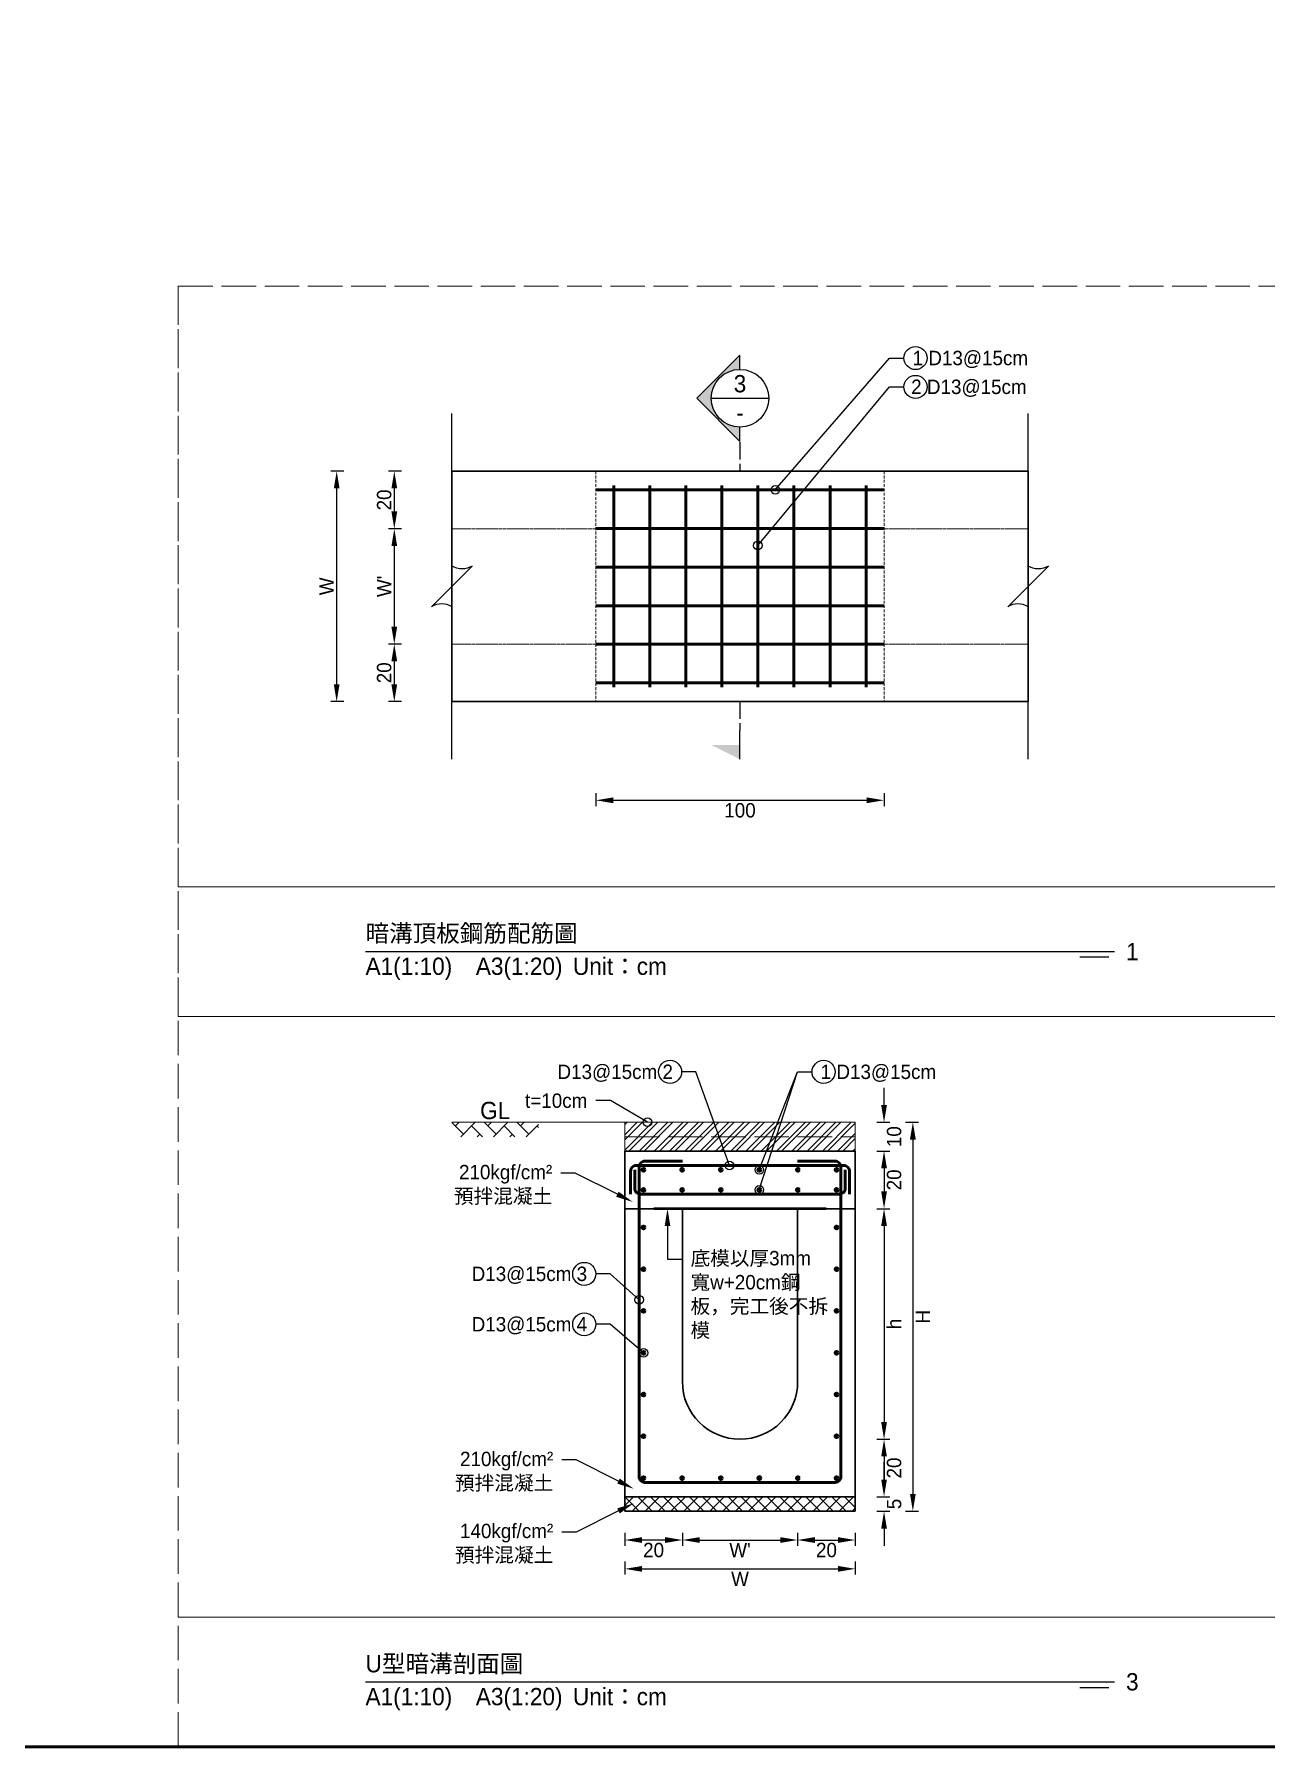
# Model space of a CAD drawing. Extents: x -3420 to 2030, y -3892 to 566.
# Drawn here: x -1710 to -1282, y -3892 to -3298 of the extents above; entities that cross this region are included whole.
import ezdxf
from ezdxf import colors
from ezdxf.entities.mleader import LeaderData, LeaderLine
from ezdxf.math import Vec2, Vec3

# ---------------------------------------------------------------- set-up
doc = ezdxf.new("R2010")
doc.units = 0
doc.header["$MEASUREMENT"] = 0
for name, pattern in [('ACAD_ISO02W100', [15, 12, -3]), ('DASHEDX2', [1.5, 1, -0.5]), ('HIDDEN', [0.375, 0.25, -0.125])]:
    doc.linetypes.add(name, pattern=pattern)
for name, color, linetype, lineweight in [('一、3.基本-變更', 1, 'Continuous', 50), ('二、1.繪圖-既有設施', 8, 'Continuous', 20), ('二、2.繪圖-施作項目', 181, 'Continuous', 30), ('二、4.繪圖-設計鋪面', 40, 'Continuous', 20), ('二、5.繪圖-鋼筋', 60, 'Continuous', 50), ('二、6.繪圖-其他施作項目', 35, 'Continuous', 30)]:
    doc.layers.add(name, color=color, linetype=linetype, lineweight=lineweight)
doc.layers.add('一、4.基本-隱藏', color=9, linetype='ACAD_ISO02W100', lineweight=20, plot=False)
doc.layers.add('三、3.文字-註解文字', color=2, linetype='Continuous')
doc.styles.add('次圖名(詳圖)', font='MS PGothic.ttf', dxfattribs={"height": 6})
doc.styles.add('註解文字(詳圖)', font='MS PGothic.ttf', dxfattribs={"height": 5})
doc.dimstyles.new('註解文字(詳圖)', dxfattribs={"dimtxt": 5, "dimasz": 6, "dimexe": 2, "dimexo": 5, "dimgap": 1, "dimtad": 2, "dimzin": 0, "dimdsep": 46, "dimtxsty": '註解文字(詳圖)', "dimcen": 0.1, "dimclrd": 144, "dimclre": 144, "dimclrt": 256, "dimadec": 0, "dimazin": 0, "dimtfac": 1, "dimtofl": 0, "dimtmove": 0, "dimatfit": 3, "dimfxlon": 1, "dimtolj": 1, "dimtzin": 0, "dimlwd": -1, "dimlwe": -1, "dimarcsym": 1})

# ---------------------------------------------------------------- blocks, each defined once
blk = doc.blocks.new('*D278')
at = {"layer": 'Defpoints', "color": 0, "transparency": 16777216}
for p in [(-1565.015, -3449.25), (-1585.015, -3469.25), (-1565.015, -3469.25)]:
    blk.add_point(p, dxfattribs=at)
at = {"layer": '三、3.文字-註解文字', "color": 144, "transparency": 16777216}
for p, q in [((-1582.515, -3449.25), (-1587.015, -3449.25)), ((-1585.015, -3455.25), (-1585.015, -3463.25)), ((-1582.515, -3469.25), (-1587.015, -3469.25))]:
    blk.add_line(p, q, dxfattribs=at)
for points in [[(-1586.015, -3455.25), (-1584.015, -3455.25), (-1585.015, -3449.25)], [(-1586.015, -3463.25), (-1584.015, -3463.25), (-1585.015, -3469.25)]]:
    blk.add_solid(points, dxfattribs=at)
at = {"layer": '三、3.文字-註解文字', "transparency": 16777216, "insert": (-1588.515, -3459.25), "char_height": 5, "attachment_point": 5, "rotation": 90, "style": '註解文字(詳圖)'}
blk.add_mtext('\\A1;20', dxfattribs=at)
blk = doc.blocks.new('*D279')
at = {"layer": 'Defpoints', "color": 0, "transparency": 16777216}
for p in [(-1565.015, -3469.25), (-1585.015, -3509.25), (-1565.015, -3509.25)]:
    blk.add_point(p, dxfattribs=at)
at = {"layer": '三、3.文字-註解文字', "color": 144, "transparency": 16777216}
for p, q in [((-1582.515, -3469.25), (-1587.015, -3469.25)), ((-1585.015, -3475.25), (-1585.015, -3503.25)), ((-1582.515, -3509.25), (-1587.015, -3509.25))]:
    blk.add_line(p, q, dxfattribs=at)
for points in [[(-1586.015, -3475.25), (-1584.015, -3475.25), (-1585.015, -3469.25)], [(-1586.015, -3503.25), (-1584.015, -3503.25), (-1585.015, -3509.25)]]:
    blk.add_solid(points, dxfattribs=at)
at = {"layer": '三、3.文字-註解文字', "transparency": 16777216, "insert": (-1588.515, -3489.25), "char_height": 5, "attachment_point": 5, "rotation": 90, "style": '註解文字(詳圖)'}
blk.add_mtext("\\A1;{\\fMS PGothic|b0|i0|c128|p34;W}'", dxfattribs=at)
blk = doc.blocks.new('*D280')
at = {"layer": 'Defpoints', "color": 0, "transparency": 16777216}
for p in [(-1565.015, -3509.25), (-1585.015, -3529.25), (-1565.015, -3529.25)]:
    blk.add_point(p, dxfattribs=at)
at = {"layer": '三、3.文字-註解文字', "color": 144, "transparency": 16777216}
for p, q in [((-1582.515, -3509.25), (-1587.015, -3509.25)), ((-1585.015, -3515.25), (-1585.015, -3523.25)), ((-1582.515, -3529.25), (-1587.015, -3529.25))]:
    blk.add_line(p, q, dxfattribs=at)
for points in [[(-1586.015, -3515.25), (-1584.015, -3515.25), (-1585.015, -3509.25)], [(-1586.015, -3523.25), (-1584.015, -3523.25), (-1585.015, -3529.25)]]:
    blk.add_solid(points, dxfattribs=at)
at = {"layer": '三、3.文字-註解文字', "transparency": 16777216, "insert": (-1588.515, -3519.25), "char_height": 5, "attachment_point": 5, "rotation": 90, "style": '註解文字(詳圖)'}
blk.add_mtext('\\A1;20', dxfattribs=at)
blk = doc.blocks.new('_Small')
at = {"color": 0, "linetype": 'ByBlock', "lineweight": -2}
blk.add_circle((0, 0), 0.25, dxfattribs=at)
blk = doc.blocks.new('*D281')
at = {"layer": 'Defpoints', "color": 0, "transparency": 16777216}
for p in [(-1515.015, -3529.25), (-1415.015, -3529.25), (-1415.015, -3563.5)]:
    blk.add_point(p, dxfattribs=at)
at = {"layer": '三、3.文字-註解文字', "color": 144, "transparency": 16777216}
for p, q in [((-1515.015, -3561), (-1515.015, -3565.5)), ((-1509.015, -3563.5), (-1421.015, -3563.5)), ((-1415.015, -3561), (-1415.015, -3565.5))]:
    blk.add_line(p, q, dxfattribs=at)
for points in [[(-1509.015, -3562.5), (-1509.015, -3564.5), (-1515.015, -3563.5)], [(-1421.015, -3562.5), (-1421.015, -3564.5), (-1415.015, -3563.5)]]:
    blk.add_solid(points, dxfattribs=at)
at = {"layer": '三、3.文字-註解文字', "transparency": 16777216, "insert": (-1465.015, -3567), "char_height": 5, "attachment_point": 5, "style": '註解文字(詳圖)'}
blk.add_mtext('\\A1;100', dxfattribs=at)
blk = doc.blocks.new('*D282')
at = {"layer": 'Defpoints', "color": 0, "transparency": 16777216}
for p in [(-1605.015, -3449.25), (-1565.015, -3449.25), (-1565.015, -3529.25)]:
    blk.add_point(p, dxfattribs=at)
at = {"layer": '三、3.文字-註解文字', "color": 144, "transparency": 16777216}
for p, q in [((-1602.515, -3449.25), (-1607.015, -3449.25)), ((-1605.015, -3523.25), (-1605.015, -3455.25)), ((-1602.515, -3529.25), (-1607.015, -3529.25))]:
    blk.add_line(p, q, dxfattribs=at)
for points in [[(-1606.015, -3455.25), (-1604.015, -3455.25), (-1605.015, -3449.25)], [(-1606.015, -3523.25), (-1604.015, -3523.25), (-1605.015, -3529.25)]]:
    blk.add_solid(points, dxfattribs=at)
at = {"layer": '三、3.文字-註解文字', "transparency": 16777216, "insert": (-1608.515, -3489.25), "char_height": 5, "attachment_point": 5, "rotation": 90, "style": '註解文字(詳圖)'}
blk.add_mtext('\\A1;W', dxfattribs=at)
blk = doc.blocks.new('*D283')
at = {"layer": 'Defpoints', "color": 0, "transparency": 16777216}
for p in [(-1425, -3675.25), (-1425, -3685.25), (-1415, -3685.25)]:
    blk.add_point(p, dxfattribs=at)
at = {"layer": '三、3.文字-註解文字', "color": 144, "transparency": 16777216}
for p, q in [((-1415, -3669.25), (-1415, -3663.25)), ((-1417.5, -3675.25), (-1413, -3675.25)), ((-1417.5, -3685.25), (-1413, -3685.25)), ((-1415, -3691.25), (-1415, -3697.25))]:
    blk.add_line(p, q, dxfattribs=at)
for points in [[(-1416, -3669.25), (-1414, -3669.25), (-1415, -3675.25)], [(-1416, -3691.25), (-1414, -3691.25), (-1415, -3685.25)]]:
    blk.add_solid(points, dxfattribs=at)
at = {"layer": '三、3.文字-註解文字', "transparency": 16777216, "insert": (-1411.5, -3680.25), "char_height": 5, "attachment_point": 5, "rotation": 90, "style": '註解文字(詳圖)'}
blk.add_mtext('\\A1;10', dxfattribs=at)
blk = doc.blocks.new('*D284')
at = {"layer": 'Defpoints', "color": 0, "transparency": 16777216}
for p in [(-1425, -3685.25), (-1425, -3705.25), (-1415, -3705.25)]:
    blk.add_point(p, dxfattribs=at)
at = {"layer": '三、3.文字-註解文字', "color": 144, "transparency": 16777216}
for p, q in [((-1417.5, -3685.25), (-1413, -3685.25)), ((-1415, -3691.25), (-1415, -3699.25)), ((-1417.5, -3705.25), (-1413, -3705.25))]:
    blk.add_line(p, q, dxfattribs=at)
for points in [[(-1416, -3691.25), (-1414, -3691.25), (-1415, -3685.25)], [(-1416, -3699.25), (-1414, -3699.25), (-1415, -3705.25)]]:
    blk.add_solid(points, dxfattribs=at)
at = {"layer": '三、3.文字-註解文字', "transparency": 16777216, "insert": (-1411.5, -3695.25), "char_height": 5, "attachment_point": 5, "rotation": 90, "style": '註解文字(詳圖)'}
blk.add_mtext('\\A1;20', dxfattribs=at)
blk = doc.blocks.new('*D285')
at = {"layer": 'Defpoints', "color": 0, "transparency": 16777216}
for p in [(-1465, -3705.25), (-1465, -3785.25), (-1415, -3785.25)]:
    blk.add_point(p, dxfattribs=at)
at = {"layer": '三、3.文字-註解文字', "color": 144, "transparency": 16777216}
for p, q in [((-1417.5, -3705.25), (-1413, -3705.25)), ((-1415, -3711.25), (-1415, -3779.25)), ((-1417.5, -3785.25), (-1413, -3785.25))]:
    blk.add_line(p, q, dxfattribs=at)
for points in [[(-1416, -3711.25), (-1414, -3711.25), (-1415, -3705.25)], [(-1416, -3779.25), (-1414, -3779.25), (-1415, -3785.25)]]:
    blk.add_solid(points, dxfattribs=at)
at = {"layer": '三、3.文字-註解文字', "transparency": 16777216, "insert": (-1411.5, -3745.25), "char_height": 5, "attachment_point": 5, "rotation": 90, "style": '註解文字(詳圖)'}
blk.add_mtext('\\A1;h', dxfattribs=at)
blk = doc.blocks.new('*D286')
at = {"layer": 'Defpoints', "color": 0, "transparency": 16777216}
for p in [(-1465, -3785.25), (-1425, -3805.25), (-1415, -3805.25)]:
    blk.add_point(p, dxfattribs=at)
at = {"layer": '三、3.文字-註解文字', "color": 144, "transparency": 16777216}
for p, q in [((-1417.5, -3785.25), (-1413, -3785.25)), ((-1415, -3791.25), (-1415, -3799.25)), ((-1417.5, -3805.25), (-1413, -3805.25))]:
    blk.add_line(p, q, dxfattribs=at)
for points in [[(-1416, -3791.25), (-1414, -3791.25), (-1415, -3785.25)], [(-1416, -3799.25), (-1414, -3799.25), (-1415, -3805.25)]]:
    blk.add_solid(points, dxfattribs=at)
at = {"layer": '三、3.文字-註解文字', "transparency": 16777216, "insert": (-1411.5, -3795.25), "char_height": 5, "attachment_point": 5, "rotation": 90, "style": '註解文字(詳圖)'}
blk.add_mtext('\\A1;20', dxfattribs=at)
blk = doc.blocks.new('*D287')
at = {"layer": 'Defpoints', "color": 0, "transparency": 16777216}
for p in [(-1425, -3805.25), (-1425, -3810.25), (-1415, -3810.25)]:
    blk.add_point(p, dxfattribs=at)
at = {"layer": '三、3.文字-註解文字', "color": 144, "transparency": 16777216}
for p, q in [((-1415, -3799.25), (-1415, -3793.25)), ((-1417.5, -3805.25), (-1413, -3805.25)), ((-1417.5, -3810.25), (-1413, -3810.25)), ((-1415, -3816.25), (-1415, -3822.25))]:
    blk.add_line(p, q, dxfattribs=at)
for points in [[(-1416, -3799.25), (-1414, -3799.25), (-1415, -3805.25)], [(-1416, -3816.25), (-1414, -3816.25), (-1415, -3810.25)]]:
    blk.add_solid(points, dxfattribs=at)
at = {"layer": '三、3.文字-註解文字', "transparency": 16777216, "insert": (-1411.5, -3807.75), "char_height": 5, "attachment_point": 5, "rotation": 90, "style": '註解文字(詳圖)'}
blk.add_mtext('\\A1;5', dxfattribs=at)
blk = doc.blocks.new('*D288')
at = {"layer": 'Defpoints', "color": 0, "transparency": 16777216}
for p in [(-1425, -3675.25), (-1425, -3810.25), (-1405, -3810.25)]:
    blk.add_point(p, dxfattribs=at)
at = {"layer": '三、3.文字-註解文字', "color": 144, "transparency": 16777216}
for p, q in [((-1407.5, -3675.25), (-1403, -3675.25)), ((-1405, -3681.25), (-1405, -3804.25)), ((-1407.5, -3810.25), (-1403, -3810.25))]:
    blk.add_line(p, q, dxfattribs=at)
for points in [[(-1406, -3681.25), (-1404, -3681.25), (-1405, -3675.25)], [(-1406, -3804.25), (-1404, -3804.25), (-1405, -3810.25)]]:
    blk.add_solid(points, dxfattribs=at)
at = {"layer": '三、3.文字-註解文字', "transparency": 16777216, "insert": (-1401.5, -3742.75), "char_height": 5, "attachment_point": 5, "rotation": 90, "style": '註解文字(詳圖)'}
blk.add_mtext('\\A1;H', dxfattribs=at)
blk = doc.blocks.new('*D289')
at = {"layer": 'Defpoints', "color": 0, "transparency": 16777216}
for p in [(-1505, -3705.25), (-1485, -3705.25), (-1505, -3820.25)]:
    blk.add_point(p, dxfattribs=at)
at = {"layer": '三、3.文字-註解文字', "color": 144, "transparency": 16777216}
for p, q in [((-1505, -3817.75), (-1505, -3822.25)), ((-1491, -3820.25), (-1499, -3820.25)), ((-1485, -3817.75), (-1485, -3822.25))]:
    blk.add_line(p, q, dxfattribs=at)
for points in [[(-1499, -3819.25), (-1499, -3821.25), (-1505, -3820.25)], [(-1491, -3819.25), (-1491, -3821.25), (-1485, -3820.25)]]:
    blk.add_solid(points, dxfattribs=at)
at = {"layer": '三、3.文字-註解文字', "transparency": 16777216, "insert": (-1495, -3823.75), "char_height": 5, "attachment_point": 5, "style": '註解文字(詳圖)'}
blk.add_mtext('\\A1;20', dxfattribs=at)
blk = doc.blocks.new('*D290')
at = {"layer": 'Defpoints', "color": 0, "transparency": 16777216}
for p in [(-1485, -3705.25), (-1445, -3705.25), (-1445, -3820.25)]:
    blk.add_point(p, dxfattribs=at)
at = {"layer": '三、3.文字-註解文字', "color": 144, "transparency": 16777216}
for p, q in [((-1485, -3817.75), (-1485, -3822.25)), ((-1479, -3820.25), (-1451, -3820.25)), ((-1445, -3817.75), (-1445, -3822.25))]:
    blk.add_line(p, q, dxfattribs=at)
for points in [[(-1479, -3819.25), (-1479, -3821.25), (-1485, -3820.25)], [(-1451, -3819.25), (-1451, -3821.25), (-1445, -3820.25)]]:
    blk.add_solid(points, dxfattribs=at)
at = {"layer": '三、3.文字-註解文字', "transparency": 16777216, "insert": (-1465, -3823.75), "char_height": 5, "attachment_point": 5, "style": '註解文字(詳圖)'}
blk.add_mtext("\\A1;W'", dxfattribs=at)
blk = doc.blocks.new('*D291')
at = {"layer": 'Defpoints', "color": 0, "transparency": 16777216}
for p in [(-1445, -3705.25), (-1425, -3705.25), (-1425, -3820.25)]:
    blk.add_point(p, dxfattribs=at)
at = {"layer": '三、3.文字-註解文字', "color": 144, "transparency": 16777216}
for p, q in [((-1445, -3817.75), (-1445, -3822.25)), ((-1439, -3820.25), (-1431, -3820.25)), ((-1425, -3817.75), (-1425, -3822.25))]:
    blk.add_line(p, q, dxfattribs=at)
for points in [[(-1439, -3819.25), (-1439, -3821.25), (-1445, -3820.25)], [(-1431, -3819.25), (-1431, -3821.25), (-1425, -3820.25)]]:
    blk.add_solid(points, dxfattribs=at)
at = {"layer": '三、3.文字-註解文字', "transparency": 16777216, "insert": (-1435, -3823.75), "char_height": 5, "attachment_point": 5, "style": '註解文字(詳圖)'}
blk.add_mtext('\\A1;20', dxfattribs=at)
blk = doc.blocks.new('*D309')
at = {"layer": 'Defpoints', "color": 0, "transparency": 16777216}
for p in [(-1505, -3810.25), (-1425, -3810.25), (-1425, -3830.25)]:
    blk.add_point(p, dxfattribs=at)
at = {"layer": '三、3.文字-註解文字', "color": 144, "transparency": 16777216}
for p, q in [((-1505, -3827.75), (-1505, -3832.25)), ((-1425, -3827.75), (-1425, -3832.25)), ((-1499, -3830.25), (-1431, -3830.25))]:
    blk.add_line(p, q, dxfattribs=at)
for points in [[(-1499, -3829.25), (-1499, -3831.25), (-1505, -3830.25)], [(-1431, -3829.25), (-1431, -3831.25), (-1425, -3830.25)]]:
    blk.add_solid(points, dxfattribs=at)
at = {"layer": '三、3.文字-註解文字', "transparency": 16777216, "insert": (-1465, -3833.75), "char_height": 5, "attachment_point": 5, "style": '註解文字(詳圖)'}
blk.add_mtext('\\A1;W', dxfattribs=at)

msp = doc.modelspace()

# ---------------------------------------------------------------- hatches: boundary and pattern name
at = {"layer": '三、3.文字-註解文字'}
h = msp.add_hatch(color=256, dxfattribs=at)
h.dxf.hatch_style = 1
h.paths.add_polyline_path([(-1465.015, -3408.943), (-1480.015, -3423.943), (-1465.015, -3438.943), (-1465.015, -3433.943, -0.4142136), (-1475.015, -3423.943, -0.4142136), (-1465.015, -3413.943)])
h = msp.add_hatch(color=256, dxfattribs=at)
h.dxf.hatch_style = 1
h.paths.add_polyline_path([(-1475.015, -3544.25), (-1465.015, -3549.25), (-1465.015, -3544.25)])
at = {"layer": '二、2.繪圖-施作項目'}
h = msp.add_hatch(dxfattribs=at)
h.set_pattern_fill('ANSI37', color=256)
h.set_pattern_definition([(45, (-371.9625, -3281.4498), (-2.245064, 2.245064), []), (135, (-371.9625, -3281.4498), (-2.245064, -2.245064), [])])
h.paths.add_polyline_path([(-1505, -3805.25), (-1505, -3810.25), (-1425, -3810.25), (-1425, -3805.25)])
at = {"layer": '二、4.繪圖-設計鋪面'}
h = msp.add_hatch(dxfattribs=at)
h.set_pattern_fill('AR-HBONE', color=256)
h.set_pattern_definition([(45, (-885, -3405), (0, 5.656854), [12, -4]), (135, (-882.1716, -3402.1716), (4e-16, 5.656854), [12, -4])])
h.paths.add_polyline_path([(-1535, -3675.25), (-1565, -3675.25), (-1565, -3680.25), (-1535, -3680.25)])
h = msp.add_hatch(dxfattribs=at)
h.set_pattern_fill('ANSI32', color=256, scale=10)
h.set_pattern_definition([(45, (-3621.9982, -3367.6777), (-2.6516504, 2.6516504), []), (45, (-3620.2304, -3367.6777), (-2.6516504, 2.6516504), [])])
h.paths.add_polyline_path([(-1425, -3675.25), (-1505, -3675.25), (-1505, -3680.25), (-1425, -3680.25)])
h.paths.add_polyline_path([(-1425, -3680.25), (-1505, -3680.25), (-1505, -3685.25), (-1425, -3685.25)])
at = {"layer": '二、5.繪圖-鋼筋'}
h = msp.add_hatch(color=256, dxfattribs=at)
h.dxf.hatch_style = 1
h.paths.add_polyline_path([(-1498, -3691.75, 1), (-1499, -3691.75, 1)])
h = msp.add_hatch(color=256, dxfattribs=at)
h.dxf.hatch_style = 1
h.paths.add_polyline_path([(-1484.6, -3691.75, 1), (-1485.6, -3691.75, 1)])
h = msp.add_hatch(color=256, dxfattribs=at)
h.dxf.hatch_style = 1
h.paths.add_polyline_path([(-1471.2, -3691.75, 1), (-1472.2, -3691.75, 1)])
h = msp.add_hatch(color=256, dxfattribs=at)
h.dxf.hatch_style = 1
h.paths.add_polyline_path([(-1457.8, -3691.75, 1), (-1458.8, -3691.75, 1)])
h = msp.add_hatch(color=256, dxfattribs=at)
h.dxf.hatch_style = 1
h.paths.add_polyline_path([(-1444.4, -3691.75, 1), (-1445.4, -3691.75, 1)])
h = msp.add_hatch(color=256, dxfattribs=at)
h.dxf.hatch_style = 1
h.paths.add_polyline_path([(-1431, -3691.75, 1), (-1432, -3691.75, 1)])
h = msp.add_hatch(color=256, dxfattribs=at)
h.dxf.hatch_style = 1
h.paths.add_polyline_path([(-1498, -3698.75, 1), (-1499, -3698.75, 1)])
h = msp.add_hatch(color=256, dxfattribs=at)
h.dxf.hatch_style = 1
h.paths.add_polyline_path([(-1484.6, -3698.75, 1), (-1485.6, -3698.75, 1)])
h = msp.add_hatch(color=256, dxfattribs=at)
h.dxf.hatch_style = 1
h.paths.add_polyline_path([(-1471.2, -3698.75, 1), (-1472.2, -3698.75, 1)])
h = msp.add_hatch(color=256, dxfattribs=at)
h.dxf.hatch_style = 1
h.paths.add_polyline_path([(-1457.8, -3698.75, 1), (-1458.8, -3698.75, 1)])
h = msp.add_hatch(color=256, dxfattribs=at)
h.dxf.hatch_style = 1
h.paths.add_polyline_path([(-1444.4, -3698.75, 1), (-1445.4, -3698.75, 1)])
h = msp.add_hatch(color=256, dxfattribs=at)
h.dxf.hatch_style = 1
h.paths.add_polyline_path([(-1431, -3698.75, 1), (-1432, -3698.75, 1)])
h = msp.add_hatch(color=256, dxfattribs=at)
h.dxf.hatch_style = 1
h.paths.add_polyline_path([(-1498, -3711.75, 1), (-1499, -3711.75, 1)])
h = msp.add_hatch(color=256, dxfattribs=at)
h.dxf.hatch_style = 1
h.paths.add_polyline_path([(-1431, -3711.75, 1), (-1432, -3711.75, 1)])
h = msp.add_hatch(color=256, dxfattribs=at)
h.dxf.hatch_style = 1
h.paths.add_polyline_path([(-1498, -3726.25, 1), (-1499, -3726.25, 1)])
h = msp.add_hatch(color=256, dxfattribs=at)
h.dxf.hatch_style = 1
h.paths.add_polyline_path([(-1431, -3726.25, 1), (-1432, -3726.25, 1)])
h = msp.add_hatch(color=256, dxfattribs=at)
h.dxf.hatch_style = 1
h.paths.add_polyline_path([(-1498, -3740.75, 1), (-1499, -3740.75, 1)])
h = msp.add_hatch(color=256, dxfattribs=at)
h.dxf.hatch_style = 1
h.paths.add_polyline_path([(-1431, -3740.75, 1), (-1432, -3740.75, 1)])
h = msp.add_hatch(color=256, dxfattribs=at)
h.dxf.hatch_style = 1
h.paths.add_polyline_path([(-1498, -3755.25, 1), (-1499, -3755.25, 1)])
h = msp.add_hatch(color=256, dxfattribs=at)
h.dxf.hatch_style = 1
h.paths.add_polyline_path([(-1431, -3755.25, 1), (-1432, -3755.25, 1)])
h = msp.add_hatch(color=256, dxfattribs=at)
h.dxf.hatch_style = 1
h.paths.add_polyline_path([(-1498, -3769.75, 1), (-1499, -3769.75, 1)])
h = msp.add_hatch(color=256, dxfattribs=at)
h.dxf.hatch_style = 1
h.paths.add_polyline_path([(-1431, -3769.75, 1), (-1432, -3769.75, 1)])
h = msp.add_hatch(color=256, dxfattribs=at)
h.dxf.hatch_style = 1
h.paths.add_polyline_path([(-1498, -3784.25, 1), (-1499, -3784.25, 1)])
h = msp.add_hatch(color=256, dxfattribs=at)
h.dxf.hatch_style = 1
h.paths.add_polyline_path([(-1431, -3784.25, 1), (-1432, -3784.25, 1)])
h = msp.add_hatch(color=256, dxfattribs=at)
h.dxf.hatch_style = 1
h.paths.add_polyline_path([(-1498, -3798.75, 1), (-1499, -3798.75, 1)])
h = msp.add_hatch(color=256, dxfattribs=at)
h.dxf.hatch_style = 1
h.paths.add_polyline_path([(-1484.6, -3798.75, 1), (-1485.6, -3798.75, 1)])
h = msp.add_hatch(color=256, dxfattribs=at)
h.dxf.hatch_style = 1
h.paths.add_polyline_path([(-1471.2, -3798.75, 1), (-1472.2, -3798.75, 1)])
h = msp.add_hatch(color=256, dxfattribs=at)
h.dxf.hatch_style = 1
h.paths.add_polyline_path([(-1457.8, -3798.75, 1), (-1458.8, -3798.75, 1)])
h = msp.add_hatch(color=256, dxfattribs=at)
h.dxf.hatch_style = 1
h.paths.add_polyline_path([(-1444.4, -3798.75, 1), (-1445.4, -3798.75, 1)])
h = msp.add_hatch(color=256, dxfattribs=at)
h.dxf.hatch_style = 1
h.paths.add_polyline_path([(-1431, -3798.75, 1), (-1432, -3798.75, 1)])

# ---------------------------------------------------------------- linework, layer by layer
at = {"layer": '一、3.基本-變更'}
msp.add_lwpolyline([(-3420, -2778), (0, -2778), (0, -3892), (-3420, -3892)], close=True, dxfattribs=at)
at = {"layer": '一、4.基本-隱藏'}
for points in [[(-1660, -3385), (-880, -3385), (-880, -3892), (-1660, -3892)], [(-1660, -3385), (-1270, -3385), (-1270, -3593.5), (-1660, -3593.5)], [(-1660, -3593.5), (-1270, -3593.5), (-1270, -3638.5), (-1660, -3638.5)], [(-1660, -3638.5), (-1270, -3638.5), (-1270, -3847), (-1660, -3847)], [(-1660, -3847), (-1270, -3847), (-1270, -3892), (-1660, -3892)]]:
    msp.add_lwpolyline(points, close=True, dxfattribs=at)
msp.add_lwpolyline([(-1660, -3892), (-880, -3892)], dxfattribs=at)
at = {"layer": '三、3.文字-註解文字'}
for points in [[(-1465.015, -3413.943), (-1465.015, -3408.943), (-1480.015, -3423.943), (-1465.015, -3438.943), (-1465.015, -3433.943)], [(-1475.015, -3423.943), (-1455.015, -3423.943)], [(-1465.015, -3549.25), (-1465.015, -3539.25)], [(-1595, -3616), (-1335, -3616)], [(-1337, -3618), (-1347, -3618)], [(-1595, -3869.5), (-1335, -3869.5)], [(-1337, -3871.5), (-1347, -3871.5)]]:
    msp.add_lwpolyline(points, dxfattribs=at)
for points in [[(-1565.015, -3549.25), (-1565.015, -3496.321, 0.2828427), (-1572.086, -3496.321), (-1557.944, -3482.179, -0.2828427), (-1565.015, -3482.179), (-1565.015, -3429.25)], [(-1365.015, -3549.25), (-1365.015, -3496.321, 0.2828427), (-1372.086, -3496.321), (-1357.944, -3482.179, -0.2828427), (-1365.015, -3482.179), (-1365.015, -3429.25)]]:
    msp.add_lwpolyline(points, format="xyb", dxfattribs=at)
at = {"layer": '三、3.文字-註解文字', "linetype": 'ACAD_ISO02W100', "ltscale": 0.5}
for points in [[(-1465.015, -3439.25), (-1465.015, -3449.25)], [(-1465.015, -3529.25), (-1465.015, -3539.25)]]:
    msp.add_lwpolyline(points, dxfattribs=at)
at = {"layer": '三、3.文字-註解文字'}
for centre, radius in [((-1404.085, -3410), 4), ((-1465.015, -3423.943), 10), ((-1404.085, -3420), 4), ((-1489.282, -3657.75), 4), ((-1436, -3657.75), 4), ((-1519.082, -3727.875), 4), ((-1519.082, -3745.375), 4)]:
    msp.add_circle(centre, radius, dxfattribs=at)
at = {"layer": '二、1.繪圖-既有設施', "linetype": 'DASHEDX2'}
for points in [[(-1515.015, -3449.25), (-1515.015, -3529.25)], [(-1415.015, -3449.25), (-1415.015, -3529.25)]]:
    msp.add_lwpolyline(points, dxfattribs=at)
at = {"layer": '二、1.繪圖-既有設施', "linetype": 'HIDDEN'}
for points in [[(-1565.015, -3469.25), (-1365.015, -3469.25)], [(-1565.015, -3509.25), (-1365.015, -3509.25)]]:
    msp.add_lwpolyline(points, dxfattribs=at)
at = {"layer": '二、2.繪圖-施作項目'}
for points in [[(-1565.015, -3449.25), (-1365.015, -3449.25)], [(-1565.015, -3449.25), (-1565.015, -3529.25)], [(-1365.015, -3449.25), (-1365.015, -3529.25)], [(-1565.015, -3529.25), (-1365.015, -3529.25)], [(-1505, -3685.25), (-1425, -3685.25)], [(-1505, -3685.25), (-1505, -3705.25)], [(-1425, -3685.25), (-1425, -3705.25)], [(-1505, -3705.25), (-1425, -3705.25)], [(-1505, -3705.25), (-1425, -3705.25)], [(-1505, -3705.25), (-1505, -3810.25)], [(-1425, -3705.25), (-1425, -3810.25)], [(-1505, -3805.25), (-1425, -3805.25)], [(-1505, -3810.25), (-1425, -3810.25)]]:
    msp.add_lwpolyline(points, dxfattribs=at)
msp.add_lwpolyline([(-1445, -3705.25), (-1445, -3765.25, -1), (-1485, -3765.25), (-1485, -3705.25)], format="xyb", dxfattribs=at)
at = {"layer": '二、4.繪圖-設計鋪面'}
for points in [[(-1505, -3675.25), (-1565, -3675.25)], [(-1505, -3675.25), (-1425, -3675.25)], [(-1505, -3675.25), (-1505, -3685.25)], [(-1425, -3675.25), (-1425, -3685.25)], [(-1505, -3685.25), (-1425, -3685.25)]]:
    msp.add_lwpolyline(points, dxfattribs=at)
at = {"layer": '二、4.繪圖-設計鋪面', "linetype": 'ACAD_ISO02W100'}
msp.add_lwpolyline([(-1505, -3680.25), (-1425, -3680.25)], dxfattribs=at)
at = {"layer": '二、5.繪圖-鋼筋'}
for points in [[(-1515.015, -3455.75), (-1415.015, -3455.75)], [(-1508.765, -3454.25), (-1508.765, -3524.25)], [(-1496.265, -3454.25), (-1496.265, -3524.25)], [(-1483.765, -3454.25), (-1483.765, -3524.25)], [(-1471.265, -3454.25), (-1471.265, -3524.25)], [(-1458.765, -3454.25), (-1458.765, -3524.25)], [(-1446.265, -3454.25), (-1446.265, -3524.25)], [(-1433.765, -3454.25), (-1433.765, -3524.25)], [(-1421.265, -3454.25), (-1421.265, -3524.25)], [(-1515.015, -3469.15), (-1415.015, -3469.15)], [(-1515.015, -3482.55), (-1415.015, -3482.55)], [(-1515.015, -3495.95), (-1415.015, -3495.95)], [(-1515.015, -3509.35), (-1415.015, -3509.35)], [(-1515.015, -3522.75), (-1415.015, -3522.75)]]:
    msp.add_lwpolyline(points, dxfattribs=at)
for points in [[(-1427, -3700.25), (-1427, -3692.25, 0.4142136), (-1429, -3690.25), (-1501, -3690.25, 0.4142136), (-1503, -3692.25), (-1503, -3700.25)], [(-1485, -3688.75), (-1498, -3688.75, 0.4142136), (-1500, -3690.75), (-1500, -3705.25)], [(-1445, -3688.75), (-1432, -3688.75, -0.4142136), (-1430, -3690.75), (-1430, -3705.25)], [(-1501.5, -3691.75), (-1501.5, -3698.25, 0.4142136), (-1499.5, -3700.25), (-1430.5, -3700.25, 0.4142136), (-1428.5, -3698.25), (-1428.5, -3691.75)], [(-1430, -3705.25), (-1430, -3798.25, -0.4142136), (-1432, -3800.25), (-1498, -3800.25, -0.4142136), (-1500, -3798.25), (-1500, -3705.25)]]:
    msp.add_lwpolyline(points, format="xyb", dxfattribs=at)
for centre in [(-1498.5, -3691.75), (-1485.1, -3691.75), (-1471.7, -3691.75), (-1458.3, -3691.75), (-1444.9, -3691.75), (-1431.5, -3691.75), (-1498.5, -3698.75), (-1485.1, -3698.75), (-1471.7, -3698.75), (-1458.3, -3698.75), (-1444.9, -3698.75), (-1431.5, -3698.75), (-1498.5, -3711.75), (-1431.5, -3711.75), (-1498.5, -3726.25), (-1431.5, -3726.25), (-1498.5, -3740.75), (-1431.5, -3740.75), (-1498.5, -3755.25), (-1431.5, -3755.25), (-1498.5, -3769.75), (-1431.5, -3769.75), (-1498.5, -3784.25), (-1431.5, -3784.25), (-1498.5, -3798.75), (-1485.1, -3798.75), (-1471.7, -3798.75), (-1458.3, -3798.75), (-1444.9, -3798.75), (-1431.5, -3798.75)]:
    msp.add_circle(centre, 0.5, dxfattribs=at)
at = {"layer": '二、6.繪圖-其他施作項目', "const_width": 1}
msp.add_lwpolyline([(-1495, -3705.25), (-1435, -3705.25)], dxfattribs=at)

# ---------------------------------------------------------------- texts
at = {"layer": '三、3.文字-註解文字', "char_height": 6}
for s, width, gutter_width, insert, attachment_point, style in [('3', 6.60394, 25, (-1465.015, -3418.943), 5, '註解文字(詳圖)'), ('-', 6.60394, 25, (-1465.015, -3428.943), 5, '註解文字(詳圖)'), ('暗{\\fMS PGothic|b0|i0|c128|p34;溝頂板鋼筋配筋圖}', 80.77209, 15, (-1595, -3610), 4, '次圖名(詳圖)'), ('1', 3, 15, (-1331, -3616), 4, '次圖名(詳圖)'), ('A1(1:10)\u3000A3(1:20){\\fMS PGothic|b0|i0|c128|p34;^IUnit：cm}', 136.03259, 15, (-1595, -3622), 4, '次圖名(詳圖)'), ('U型{\\fMS PGothic|b0|i0|c128|p34;暗溝剖面圖}', 134.12151, 15, (-1595, -3863.5), 4, '次圖名(詳圖)'), ('3', 3, 15, (-1331, -3869.5), 4, '次圖名(詳圖)'), ('A1(1:10)\u3000A3(1:20){\\fMS PGothic|b0|i0|c128|p34;^IUnit：cm}', 136.03259, 15, (-1595, -3875.5), 4, '次圖名(詳圖)')]:
    msp.add_mtext_dynamic_manual_height_columns(s, width=width, gutter_width=gutter_width, heights=[0], dxfattribs=dict(at, insert=insert, attachment_point=attachment_point, style=style))
at = {"layer": '二、4.繪圖-設計鋪面', "insert": (-1550, -3674.25), "char_height": 6, "attachment_point": 8, "style": '註解文字(詳圖)'}
msp.add_mtext_dynamic_manual_height_columns('{\\fMS PGothic|b0|i0|c128|p34;GL}', width=10.17412, gutter_width=30, heights=[0], dxfattribs=at)

# ---------------------------------------------------------------- dimensions: what is measured, and where the dimension line sits
at = {"layer": '三、3.文字-註解文字'}
for base, p1, p2, text, picture, middle in [((-1605.015, -3449.25), (-1565.015, -3529.25), (-1565.015, -3449.25), 'W', '*D282', (-1608.515, -3489.25)), ((-1585.015, -3469.25), (-1565.015, -3449.25), (-1565.015, -3469.25), '20', '*D278', (-1588.515, -3459.25)), ((-1585.015, -3509.25), (-1565.015, -3469.25), (-1565.015, -3509.25), "{\\fMS PGothic|b0|i0|c128|p34;W}'", '*D279', (-1588.515, -3489.25)), ((-1585.015, -3529.25), (-1565.015, -3509.25), (-1565.015, -3529.25), '20', '*D280', (-1588.515, -3519.25)), ((-1415, -3685.25), (-1425, -3675.25), (-1425, -3685.25), '10', '*D283', (-1411.5, -3680.25)), ((-1405, -3810.25), (-1425, -3675.25), (-1425, -3810.25), 'H', '*D288', (-1401.5, -3742.75)), ((-1415, -3705.25), (-1425, -3685.25), (-1425, -3705.25), '20', '*D284', (-1411.5, -3695.25)), ((-1415, -3785.25), (-1465, -3705.25), (-1465, -3785.25), 'h', '*D285', (-1411.5, -3745.25)), ((-1415, -3805.25), (-1465, -3785.25), (-1425, -3805.25), '20', '*D286', (-1411.5, -3795.25)), ((-1415, -3810.25), (-1425, -3805.25), (-1425, -3810.25), '5', '*D287', (-1411.5, -3807.75))]:
    dim = msp.add_linear_dim(base=base, p1=p1, p2=p2, angle=90, text=text, dimstyle='註解文字(詳圖)', dxfattribs=at)
    dim.commit()
    dim.dimension.update_dxf_attribs({"geometry": picture, "text_midpoint": middle})
for base, p1, p2, text, picture, middle in [((-1415.015, -3563.5), (-1515.015, -3529.25), (-1415.015, -3529.25), '100', '*D281', (-1465.015, -3567)), ((-1505, -3820.25), (-1485, -3705.25), (-1505, -3705.25), '20', '*D289', (-1495, -3823.75)), ((-1445, -3820.25), (-1485, -3705.25), (-1445, -3705.25), "W'", '*D290', (-1465, -3823.75)), ((-1425, -3820.25), (-1445, -3705.25), (-1425, -3705.25), '20', '*D291', (-1435, -3823.75)), ((-1425, -3830.25), (-1505, -3810.25), (-1425, -3810.25), 'W', '*D309', (-1465, -3833.75))]:
    dim = msp.add_linear_dim(base=base, p1=p1, p2=p2, text=text, dimstyle='註解文字(詳圖)', dxfattribs=at)
    dim.commit()
    dim.dimension.update_dxf_attribs({"geometry": picture, "text_midpoint": middle})

# ---------------------------------------------------------------- leaders
ml = msp.add_multileader_mtext('Standard', dxfattribs=at)
ml.set_content('{\\fMS PGothic|b0|i0|c128|p34;1 }D13@15cm', color=256, style='註解文字(詳圖)')
ml.set_leader_properties(color=144, linetype='ByLayer', lineweight=-1)
ml.set_arrow_properties(name='SMALL')
ml.build(insert=Vec2(0, 0))
ml.multileader.update_dxf_attribs({"dogleg_length": 5, "arrow_head_size": 6})
ctx = ml.context
ctx.base_point, ctx.char_height, ctx.arrow_head_size, ctx.landing_gap_size, ctx.plane_origin = Vec3(-1408.085, -3410), 5, 6, 3, Vec3(-1450.71, -3457.835)
notes = []
notes.append((ctx, [(0, (1, 1, 0), (-1413.085, -3410), (1, 0), 5, [(0, [(-1452.743, -3455.75)], 0, [])])]))
ctx.mtext.insert, ctx.mtext.flow_direction = Vec3(-1405.085, -3407.486), 5
ml = msp.add_multileader_mtext('Standard', dxfattribs=at)
ml.set_content('{\\fMS PGothic|b0|i0|c128|p34;2 }D13@15cm', color=256, style='註解文字(詳圖)')
ml.set_leader_properties(color=144, linetype='ByLayer', lineweight=-1)
ml.set_arrow_properties(name='SMALL')
ml.build(insert=Vec2(0, 0))
ml.multileader.update_dxf_attribs({"dogleg_length": 5, "arrow_head_size": 6})
ctx = ml.context
ctx.base_point, ctx.char_height, ctx.arrow_head_size, ctx.landing_gap_size, ctx.plane_origin = Vec3(-1408.085, -3420), 5, 6, 2.5, Vec3(-1450.71, -3467.835)
notes.append((ctx, [(0, (1, 1, 0), (-1413.085, -3420), (1, 0), 5, [(0, [(-1458.78, -3475.015)], 0, [])])]))
ctx.mtext.insert, ctx.mtext.flow_direction = Vec3(-1405.585, -3417.486), 5
ml = msp.add_multileader_mtext('Standard', dxfattribs=at)
ml.set_content('{\\fMS PGothic|b0|i0|c128|p34;D13@15cm }2', color=256, style='註解文字(詳圖)')
ml.set_leader_properties(color=144, linetype='ByLayer', lineweight=-1)
ml.set_arrow_properties(name='SMALL')
ml.build(insert=Vec2(0, 0))
ml.multileader.update_dxf_attribs({"dogleg_length": 5, "arrow_head_size": 6})
ctx = ml.context
ctx.base_point, ctx.char_height, ctx.arrow_head_size, ctx.landing_gap_size, ctx.plane_origin = Vec3(-1529.378, -3657.75), 5, 6, 3, Vec3(-1579.213, -3705.585)
ctx.text_align_type = 2
notes.append((ctx, [(1, (1, 1, 0), (-1480.282, -3657.75), (-1, 0), 5, [(0, [(-1468.7, -3690.25)], 0, [])])]))
ctx.mtext.insert, ctx.mtext.alignment, ctx.mtext.flow_direction = Vec3(-1488.282, -3655.236), 3, 5
ml = msp.add_multileader_mtext('Standard', dxfattribs=at)
ml.set_content('{\\fMS PGothic|b0|i0|c128|p34;1 }D13@15cm', color=256, style='註解文字(詳圖)')
ml.set_leader_properties(color=144, linetype='ByLayer', lineweight=-1)
ml.set_arrow_properties(name='SMALL')
ml.build(insert=Vec2(0, 0))
ml.multileader.update_dxf_attribs({"dogleg_length": 5, "arrow_head_size": 6})
ctx = ml.context
ctx.base_point, ctx.char_height, ctx.arrow_head_size, ctx.landing_gap_size, ctx.plane_origin = Vec3(-1440, -3657.75), 5, 6, 3, Vec3(-1482.625, -3705.585)
notes.append((ctx, [(0, (1, 1, 0), (-1445, -3657.75), (1, 0), 5, [(0, [(-1458.3, -3691.75)], 0, [])])]))
ctx.mtext.insert, ctx.mtext.flow_direction = Vec3(-1437, -3655.236), 5
ml = msp.add_multileader_mtext('Standard', dxfattribs=at)
ml.set_content(' ', color=256, style='註解文字(詳圖)')
ml.set_leader_properties(color=144, linetype='ByLayer', lineweight=-1)
ml.set_arrow_properties(name='SMALL')
ml.build(insert=Vec2(0, 0))
ml.multileader.update_dxf_attribs({"dogleg_length": 5, "arrow_head_size": 6})
ctx = ml.context
ctx.base_point, ctx.char_height, ctx.arrow_head_size, ctx.landing_gap_size, ctx.plane_origin = Vec3(-1440, -3657.75), 5, 6, 3, Vec3(-1482.625, -3715.585)
notes.append((ctx, [(0, (1, 1, 0), (-1445, -3657.75), (1, 0), 5, [(0, [(-1458.3, -3698.75)], 0, [])])]))
ctx.mtext.insert, ctx.mtext.flow_direction = Vec3(-1437, -3655.25), 5
ml = msp.add_multileader_mtext('Standard', dxfattribs=at)
ml.set_content('{\\fMS PGothic|b0|i0|c128|p34;t=}10{\\fMS PGothic|b0|i0|c128|p34;cm}', color=256, style='註解文字(詳圖)')
ml.set_leader_properties(color=144, linetype='ByLayer', lineweight=-1)
ml.set_arrow_properties(name='SMALL')
ml.build(insert=Vec2(0, 0))
ml.multileader.update_dxf_attribs({"dogleg_length": 5, "arrow_head_size": 6})
ctx = ml.context
ctx.base_point, ctx.char_height, ctx.arrow_head_size, ctx.landing_gap_size, ctx.plane_origin = Vec3(-1543.017, -3667.75), 5, 6, 3, Vec3(-1607.637, -3694.085)
ctx.text_align_type = 2
notes.append((ctx, [(1, (1, 1, 0), (-1510, -3667.75), (-1, 0), 5, [(0, [(-1497.124, -3675.25)], 0, [])])]))
ctx.mtext.insert, ctx.mtext.alignment, ctx.mtext.flow_direction = Vec3(-1518, -3665.25), 3, 5
ml = msp.add_multileader_mtext('Standard', dxfattribs=at)
ml.set_content('{\\fMS PGothic|b0|i0|c128|p34;210kgf/cm²}\\P預拌{\\fMS PGothic|b0|i0|c128|p34;混凝土}', color=256, style='註解文字(詳圖)')
ml.set_leader_properties(color=144, linetype='ByLayer', lineweight=-1)
ml.build(insert=Vec2(0, 0))
ml.multileader.update_dxf_attribs({"dogleg_length": 5, "arrow_head_size": 6})
ctx = ml.context
ctx.base_point, ctx.char_height, ctx.arrow_head_size, ctx.landing_gap_size, ctx.plane_origin = Vec3(-1568.597, -3692.915), 5, 6, 3, Vec3(-1502.199, -3702.915)
ctx.text_align_type = 2
notes.append((ctx, [(0, (1, 1, 0), (-1522.199, -3692.915), (-1, 0), 5, [(0, [(-1502.199, -3702.915)], 0, [])])]))
ctx.mtext.insert, ctx.mtext.alignment, ctx.mtext.flow_direction = Vec3(-1530.199, -3690.045), 3, 5
ml = msp.add_multileader_mtext('Standard', dxfattribs=at)
ml.set_content('{\\fMS PGothic|b0|i0|c128|p34;底模以厚3mm寬w+20cm鋼板，完工後不拆模}', color=256, style='註解文字(詳圖)')
ml.set_leader_properties(color=144, linetype='ByLayer', lineweight=-1)
ml.build(insert=Vec2(0, 0))
ml.multileader.update_dxf_attribs({"dogleg_length": 5, "arrow_head_size": 6})
ctx = ml.context
ctx.base_point, ctx.char_height, ctx.arrow_head_size, ctx.landing_gap_size, ctx.plane_origin = Vec3(-1485.176, -3722.765), 5, 6, 3, Vec3(-1476.673, -3705.25)
notes.append((ctx, [(0, (1, 1, 0), (-1490.176, -3722.765), (1, 0), 5, [(0, [(-1490.176, -3705.25)], 0, [])])]))
ctx.mtext.insert, ctx.mtext.width, ctx.mtext.flow_direction = Vec3(-1482.176, -3719.924), 48.12698, 5
ml = msp.add_multileader_mtext('Standard', dxfattribs=at)
ml.set_content('{\\fMS PGothic|b0|i0|c128|p34;D13@15cm }3', color=256, style='註解文字(詳圖)')
ml.set_leader_properties(color=144, linetype='ByLayer', lineweight=-1)
ml.set_arrow_properties(name='SMALL')
ml.build(insert=Vec2(0, 0))
ml.multileader.update_dxf_attribs({"dogleg_length": 5, "arrow_head_size": 6})
ctx = ml.context
ctx.base_point, ctx.char_height, ctx.arrow_head_size, ctx.landing_gap_size, ctx.plane_origin = Vec3(-1559.178, -3727.875), 5, 6, 3, Vec3(-1609.013, -3775.71)
ctx.text_align_type = 2
notes.append((ctx, [(1, (1, 1, 0), (-1510.082, -3727.875), (-1, 0), 5, [(0, [(-1500, -3736.84)], 0, [])])]))
ctx.mtext.insert, ctx.mtext.alignment, ctx.mtext.flow_direction = Vec3(-1518.082, -3725.361), 3, 5
ml = msp.add_multileader_mtext('Standard', dxfattribs=at)
ml.set_content('{\\fMS PGothic|b0|i0|c128|p34;D13@15cm }4', color=256, style='註解文字(詳圖)')
ml.set_leader_properties(color=144, linetype='ByLayer', lineweight=-1)
ml.set_arrow_properties(name='SMALL')
ml.build(insert=Vec2(0, 0))
ml.multileader.update_dxf_attribs({"dogleg_length": 5, "arrow_head_size": 6})
ctx = ml.context
ctx.base_point, ctx.char_height, ctx.arrow_head_size, ctx.landing_gap_size, ctx.plane_origin = Vec3(-1559.32, -3745.375), 5, 6, 3, Vec3(-1609.013, -3793.21)
ctx.text_align_type = 2
notes.append((ctx, [(1, (1, 1, 0), (-1510.082, -3745.375), (-1, 0), 5, [(0, [(-1498.5, -3755.25)], 0, [])])]))
ctx.mtext.insert, ctx.mtext.alignment, ctx.mtext.flow_direction = Vec3(-1518.082, -3742.861), 3, 5
ml = msp.add_multileader_mtext('Standard', dxfattribs=at)
ml.set_content('{\\fMS PGothic|b0|i0|c128|p34;210kgf/cm²}\\P預拌{\\fMS PGothic|b0|i0|c128|p34;混凝土}', color=256, style='註解文字(詳圖)')
ml.set_leader_properties(color=144, linetype='ByLayer', lineweight=-1)
ml.build(insert=Vec2(0, 0))
ml.multileader.update_dxf_attribs({"dogleg_length": 5, "arrow_head_size": 6})
ctx = ml.context
ctx.base_point, ctx.char_height, ctx.arrow_head_size, ctx.landing_gap_size, ctx.plane_origin = Vec3(-1568.248, -3792.469), 5, 6, 3, Vec3(-1501.85, -3802.469)
ctx.text_align_type = 2
notes.append((ctx, [(0, (1, 1, 0), (-1521.85, -3792.469), (-1, 0), 5, [(0, [(-1501.85, -3802.469)], 0, [])])]))
ctx.mtext.insert, ctx.mtext.alignment, ctx.mtext.flow_direction = Vec3(-1529.85, -3789.599), 3, 5
ml = msp.add_multileader_mtext('Standard', dxfattribs=at)
ml.set_content('{\\fMS PGothic|b0|i0|c128|p34;140kgf/cm²}\\P預拌{\\fMS PGothic|b0|i0|c128|p34;混凝土}', color=256, style='註解文字(詳圖)')
ml.set_leader_properties(color=144, linetype='ByLayer', lineweight=-1)
ml.build(insert=Vec2(0, 0))
ml.multileader.update_dxf_attribs({"dogleg_length": 5, "arrow_head_size": 6})
ctx = ml.context
ctx.base_point, ctx.char_height, ctx.arrow_head_size, ctx.landing_gap_size, ctx.plane_origin = Vec3(-1568.248, -3817.469), 5, 6, 3, Vec3(-1501.85, -3807.469)
ctx.text_align_type = 2
notes.append((ctx, [(0, (1, 1, 0), (-1521.85, -3817.469), (-1, 0), 5, [(0, [(-1501.85, -3807.469)], 0, [])])]))
ctx.mtext.insert, ctx.mtext.alignment, ctx.mtext.flow_direction = Vec3(-1529.85, -3814.599), 3, 5
for ctx, leaders in notes:
    for number, flags, end, landing, length, lines in leaders:
        leader = LeaderData()
        leader.index, (leader.has_last_leader_line, leader.has_dogleg_vector, leader.attachment_direction) = number, flags
        leader.last_leader_point, leader.dogleg_vector, leader.dogleg_length = Vec3(end), Vec3(landing), length
        for number, points, colour, breaks in lines:
            line = LeaderLine()
            line.index, line.vertices, line.color, line.breaks = number, Vec3.list(points), colors.encode_raw_color(colour), breaks
            leader.lines.append(line)
        ctx.leaders.append(leader)

doc.saveas('drawing.dxf')
